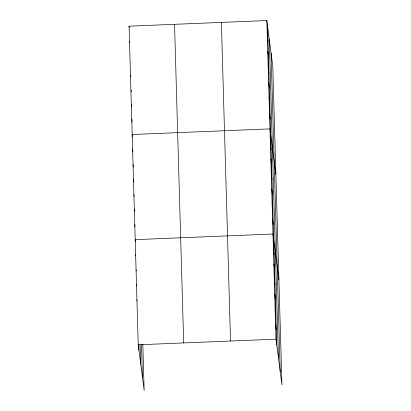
<?xml version="1.0" encoding="UTF-8"?>
<svg xmlns="http://www.w3.org/2000/svg" width="411" height="411" viewBox="0 0 411 411"><rect width="100%" height="100%" fill="white"/><g stroke="black" fill="none" stroke-linecap="round" stroke-linejoin="round"><path stroke-width="0.62" d="M142.823 344.135L144.153 390.45L138.219 344.783L129.069 26.165L266.847 20.55L272.781 66.212L281.931 384.835L275.997 339.173L266.847 20.55M138.219 344.783L275.997 339.173M267.294 36.024L268.039 41.758M267.736 51.503L268.481 57.232M268.183 66.978L268.928 72.706M268.624 82.452L269.369 88.185M269.071 97.931L269.816 103.659M269.513 113.405L270.258 119.133M275.889 174.547L269.96 128.879L132.183 134.495L132.512 137.043M270.392 143.901L271.137 149.635M270.823 158.923L271.568 164.652M271.255 173.945L272 179.674M271.686 188.962L272.431 194.696M272.118 203.984L272.858 209.713M272.55 219.006L273.289 224.735M278.91 279.691L272.976 234.023L135.204 239.639L135.45 241.55M273.407 249.045L274.152 254.779M273.839 264.067L274.584 269.796M274.271 279.09L275.016 284.818M274.702 294.106L275.447 299.84M275.134 309.129L275.879 314.862M275.565 324.151L276.31 329.879M129.069 26.165L129.239 27.439M129.516 41.639L129.681 42.914M130.734 75.141L130.904 76.415M131.099 89.978L131.345 91.889M131.376 104.178L131.705 106.726M131.736 119.02L132.152 122.206M132.614 149.517L132.943 152.065M133.046 164.539L133.375 167.082M133.477 179.556L133.806 182.104M133.909 194.578L134.156 196.489M134.34 209.6L134.587 211.511M134.772 224.622L135.019 226.528M135.635 254.661L135.8 255.935M136.062 269.683L136.231 270.957M136.493 284.705L136.663 285.974M136.925 299.722L137.094 300.996M271.07 53.034L280.215 371.657M269.303 39.461L278.453 358.079M267.592 26.278L276.742 344.901M221.38 22.405L230.53 341.022M174.536 24.311L183.686 342.933M141.507 344.726L142.437 377.272M140.136 344.916L140.675 363.694M138.805 344.886L138.964 350.516"/></g></svg>
